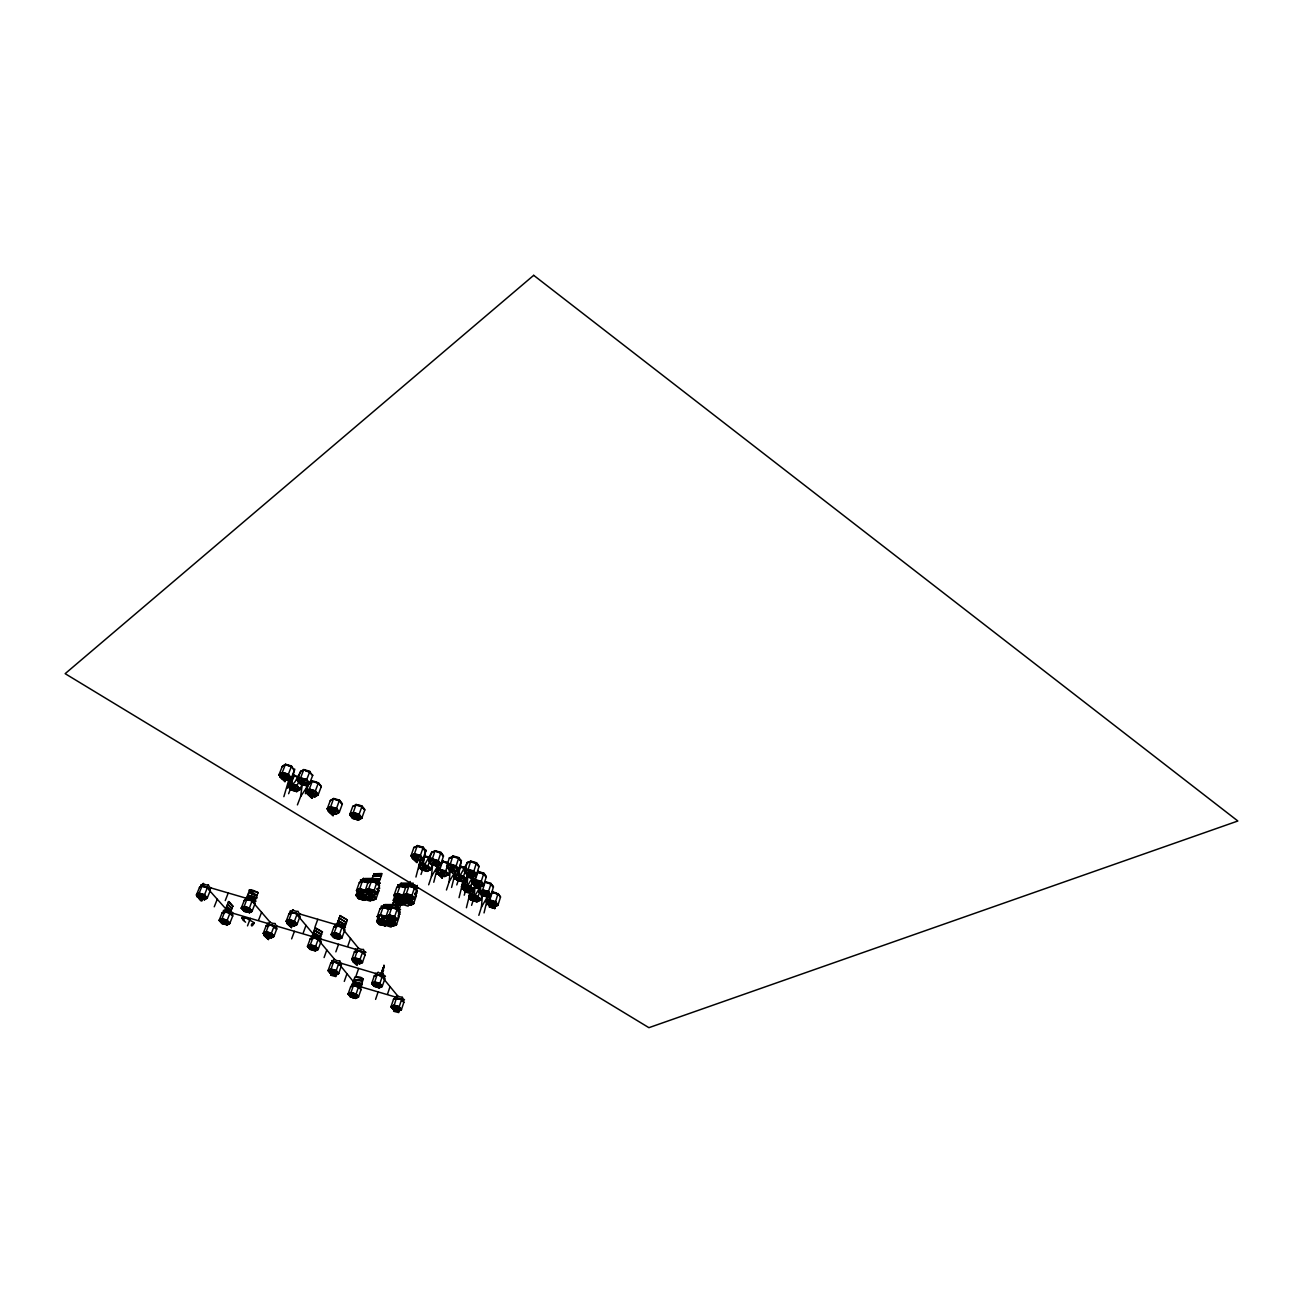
<?xml version="1.0" encoding="UTF-8"?>
<svg xmlns="http://www.w3.org/2000/svg" width="1303" height="1303" viewBox="0 0 1303 1303"><rect width="100%" height="100%" fill="white"/><g stroke="black" fill="none" stroke-linecap="round" stroke-linejoin="round"><path stroke-width="1.5" d="M391.894 907.393L383.929 907.409M400.314 905.373L400.314 905.487A2.573 1.319 -89.2 0 1 399.484 907.735M400.64 886.154L408.8 886.073L414.549 887.669M408.8 886.187L405.608 887.62L399.891 885.942L396.698 887.571M409.289 883.939L412.383 883.841M409.696 883.45L409.696 883.548A2.59 1.303 -89.6 0 1 408.93 885.877L409.142 885.828M363.488 881.317L367.365 880.584M364.433 878.694L372.479 878.401M371.827 879.085L379.987 878.776M372.756 876.447L380.948 876.17L372.756 876.349M373.684 873.824L381.828 873.515M380.867 876.479L380.867 876.577A2.59 1.336 -89.6 0 1 380.069 878.808L371.892 878.792A2.573 1.352 -89.6 0 0 372.788 876.577M392.806 904.477L384.841 904.705A2.525 1.303 -89.2 0 1 384.059 907.002L391.959 907.1L397.48 908.663L399.94 911.839L397.122 920.097L387.919 924.413M372.463 878.825L364.433 878.58M381.779 974.383L382.3 970.181A2.394 2.15 6 0 0 383.196 968.015L383.131 967.934M384.01 965.507L383.962 965.344A2.394 2.15 6.1 0 1 383.261 967.624L382.626 971.891M383.489 968.715L383.945 965.328L383.359 969.106M473.673 875.421L469.438 892.669M455.903 870.225L451.587 887.457M463.298 880.502L459.047 897.669M251.544 924.446A3.257 1.042 -59.5 0 0 252.033 925.879A3.257 1.042 -59.5 0 0 254.28 922.752L247 918.566A4.365 1.906 20.4 0 0 242.342 917.361L242.423 918.485A4.642 3.942 61.2 0 0 242.814 919.609L242.912 919.788A3.486 2.964 61.2 0 0 243.352 920.455L245.583 922.182M482.501 894.461L481.426 907.116L478.836 915.325M475.041 885.861L474.211 897.083L471.588 905.324M468.038 874.183L466.897 886.92L464.226 895.177M450.366 869.036L449.16 881.74L446.44 889.982M432.71 863.873L431.423 876.561L428.671 884.786M461.441 860.306L459.242 871.788L459.487 876.626L456.783 884.916M425.918 849.947L423.605 861.381L423.801 866.202L420.999 874.46M470.595 890.666L466.409 907.751M438.15 865.045L433.769 882.245M420.397 859.866L415.934 877.033M302.41 783.836L300.602 796.605L297.41 804.896M202.242 896.269L201.476 896.594L204.457 899.477L207.34 897.848L204.392 894.852L199.359 893.369L196.769 895.177L199.359 898.06M307.28 784.585L305.391 793.69M294.69 769.031L291.823 780.546L291.839 785.4L288.614 793.706M230.061 912.833L232.83 915.716L229.735 923.583L227.113 925.016L221.819 923.469L219.116 920.455L222.227 912.589L224.849 911.139L230.159 912.686L226.983 920.781L224.279 921.482M289.005 779.259L283.859 796.654M247.684 894.966C249.981 884.232 267.669 906.383 247.684 894.982L256.251 897.653L255.323 900.031L246.69 897.506L247.603 895.161L256.219 897.686M353.357 981.81C349.057 990.671 375.101 984.091 353.357 981.794L361.664 984.026L362.446 981.762M354.302 979.107C353.406 975.556 364.775 976.419 362.902 980.556C357.299 978.26 345.442 980.638 361.664 984.058M287.996 780.432L291.318 778.021L288.386 774.243L282.262 772.467L279.119 774.471L282.344 778.591L288.11 774.943L291.595 766.001L285.504 764.226L282.344 766.245L278.956 774.878L281.904 778.657L287.996 780.432L291.155 778.445L288.158 774.389C275.666 768.868 286.22 780.155 290.634 778.184M296.644 791.296L293.468 787.81L294.315 787.696M494.195 906.285L489.863 900.21M484.032 912.914L488.153 895.796L486.247 901.953L488.625 905.276L494.44 906.986L497.909 905.373L500.58 896.822L498.039 893.483L495.401 902.279L489.065 905.227L486.768 901.676M494.277 906.758L497.502 905.259L495.319 902.165L489.863 900.568L486.654 902.083L488.853 905.178L494.537 906.285M490.254 904.315L489.325 906.855L494.798 908.533L495.27 907.393L490.107 904.38M494.798 908.533L495.27 907.393M497.502 905.259L495.433 901.741M490.221 900.226L492.42 903.777L497.42 905.129M486.768 902.018L491.899 903.077M488.772 905.048L491.866 903.256M494.407 906.693L492.55 903.256M495.221 901.692L491.752 903.516M305.847 785.416L303.257 782.158L308.941 783.51M491.931 884.509L493.511 886.757L490.808 895.356L487.338 896.985L481.475 895.275L479.064 891.92L482.827 890.079L488.299 891.675L490.4 895.226L488.088 891.61M487.078 896.285L484.586 893.581L481.621 895.047M487.289 896.35L490.531 894.819L485.286 893.63L488.267 892.213L491.133 883.385L485.27 881.659L482.533 890.258L488.413 891.969L490.808 895.356M487.159 896.757L490.938 894.933L488.544 891.561L482.664 889.851L479.195 891.513L481.703 895.161L487.42 896.285M487.338 896.985L481.605 894.868M486.899 901.611L491.736 903.663M492.615 886.398L490.514 884.02L485.465 882.196M486.247 901.953L489.7 900.34L492.404 891.773L496.28 892.913M483.413 873.922L478.103 872.375L483.332 873.792L485.53 876.333M481.084 881.48C489.439 890.682 472.077 877.994 480.09 886.577M483.608 885.193L486.345 876.577L483.934 873.157L478.038 871.43L475.269 880.046L481.182 881.773L483.608 885.193L480.123 886.871L474.227 885.144L471.8 881.74L473.934 875.095M482.827 890.079L485.156 893.825L490.27 895.291M469.292 896.904L474.911 898.565L477.908 896.627L480.139 899.738L474.243 898.5L471.311 899.95M481.475 895.275L485.074 893.825L487.289 896.692M483.055 890.144L484.993 893.825M470.741 890.649L468.754 896.855L471.165 900.178L476.979 901.888L480.416 900.259L482.387 894.053M479.569 892.164L484.765 893.027M485.107 893.044L487.957 892.034M477.517 882.864L474.373 884.9M478.185 883.059L472.207 881.854L475.432 880.291L480.954 881.887L483.201 885.079M474.683 885.095L477.875 882.864M476.735 901.187L474.553 898.728L471.621 900.129L469.292 896.562L474.406 897.962M473.526 882.685L473.054 883.841L477.712 888.402L478.641 885.845L473.396 882.75L478.641 885.845M471.295 899.77L477.11 901.481L475.058 898.158M480.856 881.414C476.377 887.832 476.279 875.388 471.8 881.74M480.123 886.871L483.739 884.786L481.312 881.365L475.4 879.639L471.93 881.333L474.227 885.144M477.696 896.562L474.618 898.386L472.696 895.096M479.064 891.92L481.182 885.291M480.416 900.259L478.022 896.92L479.993 890.715M470.448 886.463C466.604 892.995 460.464 879.9 470.676 886.529L473.201 890.21L469.764 891.855L463.917 890.144L461.474 886.773L463.493 880.551M472.794 889.737L470.676 886.529M473.054 878.483L467.875 877.066M469.52 891.154L467.011 888.483L464.063 889.916M470.774 886.822L464.894 885.112L467.663 876.528L473.543 878.238L470.627 887.066L467.81 888.076M478.185 865.892L476.051 863.449L470.92 861.951M475.953 874.248L464.976 871.495L467.354 874.834L470.546 872.57M469.422 896.497L472.337 895.438L477.778 897.034L480.009 900.145M470.22 893.321L470.562 892.246L465.334 889.2L464.536 891.675L470.074 893.386M476.328 874.899L479.097 866.267L476.654 862.798L470.725 861.055L467.24 862.798L464.438 871.43L466.897 874.883L472.826 876.626L476.328 874.899L473.869 871.446L467.907 869.704M472.842 889.558L467.63 888.662L469.731 891.561L473.331 889.802L470.904 886.415L465.024 884.688L461.604 886.366L464.145 890.03L469.731 891.219M475.79 879.932L477.973 883.418L481.035 882.017L483.836 873.319M473.201 890.21L475.204 883.988M472.337 895.438L468.754 896.855M475.123 887.196L480.351 888.727L475.334 887.604M465.415 884.998L467.37 888.304L472.712 889.965M464.145 890.03C455.447 880.828 475.921 893.272 462.142 886.431M467.044 874.639L470.204 872.57M473.543 871.088L470.855 872.766M470.823 872.945L472.794 876.316M467.5 887.897L464.275 889.623M475.921 874.785L473.771 871.153L476.051 874.378L472.794 875.974L467.272 874.362M472.582 875.909L470.35 873.352M476.442 862.798L473.722 871.691L470.725 873.173M472.663 876.382L476.458 874.492L473.999 871.039L468.054 869.296L464.568 871.023L467.142 874.769L472.924 875.909M472.826 876.626L467.028 874.476M312.525 792.794L311.857 792.599M463.102 876.235L459.698 878.108L457.565 875.16L460.334 866.267L466.23 867.977L460.187 866.674M462.19 880.991L459.959 878.483L454.617 876.626M465.594 869.948L463.428 876.593L457.516 874.867M462.532 881.007L466.018 879.606L463.575 876.186L457.646 874.46L454.226 876.153L456.799 879.867M456.262 869.948L454.079 876.561L456.555 879.981L462.451 881.708L456.685 879.574M470.725 861.055L467.956 870.013C473.184 878.776 467.826 864.492 464.438 871.43M465.529 879.362L460.334 878.287L458.037 874.753M462.451 881.708L465.888 880.014L468.038 873.385M458.623 869.296L456.148 865.827L450.186 864.084L446.75 865.827L449.356 869.573L454.877 871.186C463.656 869.378 451.555 865.795 449.258 869.443L452.222 870.143M449.47 857.618L446.62 866.234L449.112 869.687L455.04 871.43L458.493 869.704L461.327 861.071M460.415 867.212L465.757 868.221L460.529 867.146M454.633 876.284C456.832 885.763 464.243 870.827 465.888 880.014M456.701 879.737L459.812 877.701M460.464 877.88L462.402 881.414M268.711 934.463L266.235 936.385L263.239 933.437L266.252 925.537L268.955 924.104L274.281 925.667L271.187 933.795L268.418 934.463M266.17 931.906L271.236 933.306L274.021 936.189L270.975 937.769L269.004 934.626M449.112 869.687L452.727 867.358M452.548 872.912L453.509 870.355L448.183 867.228L447.825 868.319L452.548 872.912L447.971 868.238L448.33 867.163M455.675 865.876L452.581 867.782L450.577 864.394M460.399 860.713L458.135 857.781M454.796 870.713L452.385 867.358M452.239 867.782L450.089 864.801L452.907 855.859L458.835 857.602L456.001 866.234L450.056 864.492M445.365 871.055C440.789 877.766 440.935 864.964 436.391 871.398L438.899 874.834L444.779 876.544L448.183 874.85L450.366 868.221M394.369 1009.011L399.06 1011.584L398.734 1012.578L393.62 1011.275L394.483 1008.962M436.928 871.463L442.515 873.319L445.593 871.121L447.662 874.785L442.417 872.977L440.3 869.573M442.759 872.717L444.746 876.251L447.776 874.736L445.463 871.528L448.541 862.814L442.645 861.104L439.779 869.687L445.691 871.414L448.183 874.85M444.779 876.544L442.45 872.521M401.047 1009.255L396.21 1008.18L398.816 1006.73M401.357 1009.841L403.963 1001.991L401.682 999.222L396.519 997.691L393.62 998.945L391.014 1006.779L393.294 1009.548L398.457 1011.063L401.357 1009.841L399.011 1006.796L394.174 1005.362L391.454 1006.991M393.294 1009.548L391.128 1006.421L394.027 1005.183L399.207 1006.714L401.487 1009.467M442.857 861.641L448.069 863.058L443.069 862.049M438.899 874.834L442.254 873.319M393.408 1009.353L396.031 1007.789M396.324 1007.789L393.815 1009.141M401.682 999.222L399.076 1007.089L396.601 1007.952M439.046 874.59L442.108 872.521M399.011 1006.796L393.897 1005.558L391.014 1006.779M401.291 999.401L396.601 998.505L401.291 999.401L403.246 1001.779M442.271 878.043L443.232 875.486L437.938 872.407L437.58 873.482L442.271 878.043L437.58 873.482M437.824 860.664C433.248 867.407 433.362 854.54 428.801 861.039L431.342 864.508L437.271 866.234L440.675 864.508L443.541 855.892L441.033 852.406L435.104 850.664L431.7 852.439L428.801 861.039M442.629 855.517L440.561 852.651M440.675 864.508L438.15 861.022L440.951 852.439M437.091 865.99L431.586 864.394L428.948 860.631L432.335 858.872L438.297 860.615L440.821 864.084L437.01 865.518M437.271 866.234L433.557 864.508M436.391 871.398L438.59 864.785M440.137 864.443L438.052 860.729L440.267 864.378L434.909 862.163M393.506 1009.45L391.372 1006.893L394.06 1005.737L396.519 997.691M435.104 850.664L432.205 859.28L438.15 861.022M432.743 859.182L434.779 862.57M435.446 851.152L440.43 853.058M387.528 994.14L390.037 986.648M430.137 869.02L424.306 867.782L422.107 864.817L424.957 855.941L430.853 857.667M431.586 864.394L438.003 861.267L432.384 859.524L429.208 861.153M420.95 859.638L418.703 866.234L421.26 869.671L427.14 871.398L430.495 869.687L432.189 864.622M431.488 864.264L434.567 862.163M436.88 865.925L434.941 862.667M435.218 862.358L437.222 865.925L432.971 864.524M382.186 986.599L384.874 978.683L382.528 975.833L377.284 974.286L374.384 975.589L371.681 983.504L374.042 986.355L379.287 987.886L382.186 986.599L379.776 983.472M405.526 898.663C409.484 892.588 416.716 906.513 410.136 904.722M410.461 904.722L413.588 903.826L416.423 895.454L414.777 893.272M413.979 898.321L403.539 895.259M427.27 870.99L421.39 869.264L424.42 867.358M424.762 867.358L421.846 869.215M405.705 898.712L402.187 900.487L396.487 898.809L393.962 895.536L397.464 893.76L402.79 895.324L405.396 898.891L411.113 900.568L414.338 898.956L417.172 890.568L414.696 887.262L408.963 885.584L405.624 887.376M413.246 903.191L408.36 901.757M425.087 867.554L427.091 871.088M427.645 865.876L424.631 867.765L422.595 864.41M426.961 871.153L421.488 869.557L418.849 865.827L422.188 864.101L428.101 865.827L430.641 869.28L426.879 870.681M427.14 871.398L430.234 869.15L427.726 866.348L422.237 864.752L419.11 866.348L424.745 868.173L427.824 866.479L430.723 858.074L424.827 856.348M379.238 987.641L377.17 985.019L381.746 986.387L379.645 983.846L374.743 982.397L372.039 983.618L374.254 986.257L376.779 984.514M405.966 898.435L410.331 905.129M374.564 985.931L377.088 984.514M419.257 860.338L416.585 857.521L413.719 859.068M379.059 987.267L377.365 984.677M398.832 901.497L395.819 903.647L401.487 905.324L404.956 903.109M419.599 860.338L413.817 859.198L411.145 855.436L414.501 853.66L420.446 855.403L423.019 858.889L419.338 860.811L416.976 857.39L419.989 855.468M405.249 903.288L408.116 902.344M413.963 847.259L411.015 855.843L413.588 859.328L419.647 860.648M405.819 898.842L408.767 896.708M375.085 976.126L377.609 974.677L382.088 976.484L377.495 974.725M401.243 904.624L407.725 901.578M424.827 850.875L422.628 847.862L417.53 846.38L414.891 847.439M409.989 905.113L408.051 901.578M422.514 858.644L417.286 857.569L420.169 856.071L423.231 847.211L417.302 845.484L414.37 854.084L420.315 855.81M375.59 999.368L378.114 991.925M379.287 987.886L374.173 985.964M419.517 861.055L422.872 859.312L425.788 850.712L423.231 847.211M411.536 895.324L408.637 897.115L406.617 893.891M408.979 903.745L403.409 903.565L403.05 904.624L408.148 906.171L408.881 903.614M382.137 976.012L384.059 978.358M381.877 986.013L377.235 985.182M405.526 898.484L411.243 900.161L413.588 903.826M395.395 894.347L393.311 900.406L396.242 903.598L399.158 901.497M394.353 916.579L391.291 918.273L389.092 915.569L391.877 907.018A2.525 1.287 -89.2 0 0 392.806 904.901L384.841 904.591M396.992 909.38L399.158 911.611M401.438 905.031L399.451 901.676M399.923 901.236L400.656 898.679L395.2 898.63L394.842 899.689L399.923 901.236L400.754 898.809L395.2 898.63M414.175 858.856L417.432 857.162M391.942 924.707L386.519 924.511L386.16 925.537L391.128 927.101L391.828 924.576M397.301 908.663L394.516 917.165L391.845 918.468L389.548 915.178M372.283 983.179L376.762 985.133M393.75 920.944L390.916 922.98L388.962 919.543M402.578 895.259L399.451 897.018L397.464 893.76M405.396 887.571L400.249 886.398M393.881 921.84L394.076 920.96M401.796 900.194L399.565 897.344L402.757 895.845L405.754 887.213L400.037 885.551L396.845 887.164L393.962 895.536M393.115 925.602L396.601 924.381L394.125 921.221L388.538 919.592M411.683 855.485L416.765 856.967M385.639 916.465L382.675 918.159L387.789 924.641L393.441 925.602M377.284 974.286L374.58 982.201L379.841 983.749M402.839 900.145L407.872 902.327M396.78 919.478L391.503 918.631L393.62 921.351M409.061 885.665L406.161 894.281L408.311 897.099L403.393 895.666M416.911 862.505L417.888 859.947L412.53 856.82L412.171 857.911L416.911 862.505L412.171 857.911M396.128 924.153L391.161 923.306L395.982 924.544M405.038 898.256L402.008 900.259L396.698 898.695L394.092 895.145L397.285 893.532L403.018 895.21L406.243 893.597L411.976 895.275L414.468 898.565L410.934 900.34M409.305 886.056L414.11 887.897M393.359 926.27L396.47 924.772L399.272 916.53M405.656 898.256L407.611 901.985L411.194 899.884L408.214 902.165L413.1 903.582M385.835 921.221L391.112 923.322L393.294 925.993M384.792 925.472L379.368 924.397C372.446 919.022 384.662 922.133 384.646 925.863L387.919 924.25M378.733 915.406L376.665 921.368L379.157 924.511L384.841 925.749M393.946 900.064L399.141 902.262L402.057 900.715L402.269 899.803L398.669 901.937L396.535 899.103L394.353 895.65L397.334 894.151M388.066 919.364L383.082 918.306M391.975 907.914L389.548 908.794M394.939 899.819L395.298 898.761M400.2 885.649L397.154 893.923L402.888 895.601L406.406 893.825M384.678 925.521C391.959 924.462 381.095 921.579 379.271 924.283M397.676 893.825L400.021 897.311L404.907 898.647M387.545 924.136L385.395 920.83L382.251 922.833L380.297 919.429M388.05 924.022L384.711 926.14M388.343 924.202L391.047 922.573M397.057 898.37L396.861 899.103C397.594 904.217 411.536 904.184 399.304 902.246M388.538 919.755L391.356 917.882M388.831 919.934L391.682 917.898M396.21 924.267L391.975 918.078M396.617 898.581L399.5 896.627M396.91 898.761L399.842 896.627M404.679 903.745L400.135 896.822M414.908 853.97L416.585 857.472M379.157 924.511L382.382 922.443M355.8 994.059L358.048 997.072M358.374 986.746L353.683 985.85L358.455 986.86M376.665 921.368L382.659 917.768M382.072 922.443L377.235 916.709L380.639 914.999L382.984 917.784M380.15 919.82L383.277 917.947M355.605 998.424L350.442 996.909L355.605 998.424L358.406 997.17L361.11 989.368L358.748 986.566L353.585 985.052L350.8 986.322L348.08 994.124L350.442 996.909M387.317 924.413L382.675 922.622M378.098 920.749L383.049 922.296L383.766 919.788L378.456 919.723L378.196 920.879L378.456 919.723M388.196 909.168L383.408 907.425L388.131 908.712M358.097 996.6L353.097 995.117M389.076 908.582L383.18 906.921L380.329 915.178L385.916 916.823L388.766 908.566L392.073 907.132L384.059 906.969M385.444 921.107L382.561 923.11M384.466 925.472L382.202 923.159M388.001 924.527L385.949 921.156M394.581 895.373L399.565 897.344M348.21 993.749L351.012 992.495L356.175 994.026L358.537 996.811L355.442 998.228L350.637 996.811L348.65 993.961M362.071 962.021L359.27 963.324M359.498 963.976L362.397 962.608L365.182 954.627L362.755 951.679L357.413 950.099L354.53 951.483L351.729 959.464L354.172 962.412L359.563 963.34M356.045 975.996L358.651 968.487M353.585 985.052L350.882 992.87L356.061 994.401M377.235 916.709L380.101 908.468L383.261 907.132M348.438 994.238L351.175 992.691L355.98 994.108L358.406 997.17M377.756 916.432L379.955 919.755L385.232 921.205L388.017 919.869L385.704 916.921L380.492 915.39L377.626 916.823C382.121 922.801 386.535 912.621 388.408 919.983L393.995 921.628M351.37 992.739L353.26 995.508L355.67 994.433M350.963 996.502L355.947 994.58L358.553 986.664M377.3 921.042L381.909 922.996M380.834 915.064L382.838 918.175M353.667 995.297L355.54 998.196L353.39 995.134M380.004 919.25L379.906 920.081M333.682 810.287L338.845 811.785M375.704 898.223L370.15 897.001L368.179 893.418M355.133 957.982L359.433 963.715M357.511 950.946L362.348 951.858L365.035 955.001M368.57 882.392L362.527 880.665L359.628 889.281L367.283 898.777L372.935 900.422L376.046 898.842L378.961 890.535L377.267 888.353M354.693 961.989L357.494 960.669M354.269 962.2L356.908 960.49M359.123 963.715L357.217 960.506M353.032 960.49L357.902 963.194L357.103 965.507L352.673 961.484L353.146 960.441L352.673 961.484M357.38 961.142L361.925 962.559L359.709 959.334M362.348 951.858L357.625 950.897L355.133 952.086M362.755 951.679L359.856 959.871L357.364 961.044L361.941 962.396M362.397 899.217L358.895 898.19L356.501 895.177L358.765 898.581L364.009 900.129L370.215 896.611M367.641 898.272L370.541 896.611M370.85 896.79L372.87 900.145M373.782 890.372C365.573 896.285 376.86 886.74 376.632 893.988L370.606 897.376L365.231 895.584M373.261 894.9L370.41 897.018L368.391 893.483M373.375 895.829L373.586 894.917M344.285 981.403L346.891 973.944M354.367 962.314L352.315 959.301M375.655 898.728L373.277 895.698L368 894.151L365.117 895.633L367.495 898.663L373.016 899.754M352.331 959.138L357.136 961.207M376.29 893.353L371.094 891.741M376.632 893.988L379.548 885.649L377.007 882.359L371.306 880.698L367.967 882.44L365.133 890.894L361.811 892.213M364.433 895.177L358.667 898.467M336.272 975.54L335.799 976.582L330.636 975.181L331.451 972.901L336.158 975.605M340.637 965.653L338.536 963.178L334.024 961.858L331.565 963.487M335.832 974.449L338.259 973.162M347.836 946.059L350.523 938.437M363.944 899.673L359.319 893.239M357.445 891.317L355.98 895.454L358.553 898.695L364.188 900.357L366.892 898.663L361.794 896.545M338.568 973.764L341.353 965.881L338.927 962.998L333.682 961.451L330.881 962.787L328.079 970.67L330.522 973.52L335.767 975.067L338.568 973.764L336.076 970.605M365.964 898.598L365.687 899.77L370.589 901.171L371.339 898.647L365.964 898.598L371.436 898.777M376.046 898.842L373.505 895.601L367.821 893.923L373.635 895.194M366.941 898.142L364.498 895.633L359.237 894.086M367.544 898.142L364.188 900.357M362.706 880.909L359.433 882.294L356.468 890.6L359.058 893.858L364.726 895.519L370.769 891.741M368.244 893.874L371.062 892.115M371.404 891.936L376.192 898.451L372.756 900.21M330.522 973.52L328.209 970.295L331.011 968.96L336.272 970.507L338.715 973.374L335.767 975.067M331.565 972.836L330.636 975.181M338.21 973.65L335.946 970.979L331.06 969.53L328.454 970.768L330.718 973.439L333.177 971.663M359.107 898.256L361.745 896.904M331.043 973.113L333.47 971.68M333.763 971.843L335.702 974.823M359.172 893.63L361.973 891.692M359.481 893.809L362.299 891.692M362.609 891.871L367.462 893.467M356.37 895.568L361.468 896.545M335.881 970.54L333.324 972.347L331.385 969.22M361.648 987.137L361.599 987.006A6.336 3.306 -87.7 0 1 359.384 984.4A6.336 5.701 4.4 0 1 354.481 982.951L338.357 963.129M338.927 962.998L336.044 971.077L333.633 972.217C343.406 972.445 334.513 977.152 333.307 972.364M357.348 894.721L362.332 896.252L363.195 893.842C361.322 891.952 355.833 895.536 357.82 893.809M364.97 890.307L362.169 892.083L360.084 888.874M365.736 890.894L368.032 893.825L373.424 895.308L376.779 893.597L374.205 890.324L368.505 888.646L365.394 890.258L359.709 888.597L356.615 890.21L359.27 893.76L364.645 895.242L367.43 893.809L365.263 890.486M339.187 934.446C335.848 940.098 329.806 928.469 339.383 934.512L341.972 937.834L339.057 939.268C336.207 939.658 327.77 934.202 334.203 933.404M344.09 929.544L341.923 926.922L344.692 930.147M338.813 938.616L336.272 936.075M341.972 937.834L344.839 929.772L342.331 926.726L336.907 925.13L334.008 926.58L331.125 934.642L333.845 937.574L339.122 938.616M361.827 892.262L357.006 890.324L359.4 893.353M335.848 951.858L338.552 944.284M341.63 937.215L336.549 936.075L334.529 933.078M356.615 895.112L361.306 897.115M333.682 961.451L330.946 969.579L333.112 972.038M334.024 961.858L338.405 963.552M356.859 890.715L359.889 888.825L356.468 890.6M362.951 881.577L367.853 882.668M334.871 926.759L337.119 925.928L341.793 927.313M324.089 957.558L326.776 950.034M337.119 925.928L334.855 926.922M333.975 937.183L339.35 935L342.119 926.824M333.747 937.46L336.386 935.684M336.988 935.847L338.992 939.007M315.326 946.271L312.622 947.46M352.852 806.134L349.693 814.75L352.445 818.382L358.472 820.141L361.745 818.268L364.889 809.635L363.065 807.208M315.049 950.327L310.326 945.294L315.538 946.336L318.095 949.578L315.293 950.962L309.967 949.398L307.443 946.434L310.342 938.502L313.143 937.085L318.469 938.649L320.978 941.629L318.095 949.578M317.769 948.975L312.769 948.161L310.358 949.366L307.948 946.173L310.163 949.301M313.143 937.085L310.244 945.05L315.587 946.613M310.766 944.919L315.212 950.718L318.241 949.203L315.733 946.239L310.391 944.659L307.589 946.059L310.114 949.024L315.424 950.587M310.945 939.088L313.502 937.492L318.079 938.844L320.847 942.004M358.7 814.277L355.361 816.46L356.208 816.101M363.944 809.261L361.697 806.248M357.625 804.668L362.153 805.987L358.879 814.896L356.045 816.509L358.39 819.831L361.892 817.861L359.156 814.212L353.113 812.453L349.839 814.342L352.673 818.268L358.553 819.408M358.211 819.424L355.882 815.906M358.472 820.141L352.608 817.975L355.54 815.906M361.387 817.6L356.077 816.623M356.126 804.228L353.032 813.186L355.41 816.329L350.377 814.391M353.813 806.313L356.387 804.814M353.52 812.779L355.735 816.313L361.224 818.023M353.048 817.909L355.703 816.72M308.062 946.125L312.492 947.998L310.065 949.187M315.017 926.938L317.802 919.299M303.224 932.948L306.01 925.358M350.36 814.603L355.377 816.525M291.416 927.573L292.393 925.195L287.36 922.41L286.986 923.42L291.416 927.573L286.986 923.42M328.731 809.798L328.193 810.955L333.079 815.678L334.138 813.105L328.6 809.88L334.138 813.105M294.103 921.205L296.579 924.495M296.954 913.712L292.051 912.784L296.954 913.712L299.788 916.97M336.125 808.463L332.884 810.515L330.457 807.371L333.601 798.43L339.627 800.189L342.412 803.853L339.22 812.453L335.995 814.342L329.985 812.583L327.167 808.935L330.392 800.351L333.812 798.56L330.245 800.759M341.467 803.462L339.171 800.449M289.152 919.837L294.299 921.27L297.1 924.218L293.957 925.863L288.924 924.381L286.123 921.416L289.119 913.403L291.937 911.921L297.345 913.517L294.25 921.758L291.53 923.175L293.761 925.798M288.973 923.876L294.103 925.472M335.718 813.609L339.366 812.046L336.581 808.397L330.539 806.638L327.33 808.528L330.131 812.176M296.628 924.006L291.546 922.85L293.957 921.579M291.644 938.86L294.429 931.319M294.136 926.075L296.954 924.609L299.934 916.579L297.247 913.664M330.099 812.323L332.835 810.645L338.829 811.997M330.196 812.453L327.59 809.065L330.62 806.964M333.877 799.016L339.024 800.856M286.123 921.416L288.94 919.951L291.937 911.921M330.962 806.948L333.519 810.694L336.304 809.065L339.448 800.189M286.497 921.53L289.25 919.771M289.461 919.837L291.546 922.85L289.005 920.211M289.266 924.055L291.693 922.459M333.356 810.075L330.425 812.518L327.737 808.658L333.014 810.091L327.59 809.065M288.826 924.267L291.383 922.459M291.986 922.638L294.055 925.798M286.595 921.644L289.071 923.99M492.681 891.105L486.622 904.673M268.418 939.496L269.395 937.15L264.428 934.43L264.053 935.424L268.418 939.496L264.053 935.424M271.04 933.241C276.334 936.287 271.057 939.023 267.62 936.938M273.842 926.352L269.314 924.511L266.985 925.749M270.926 937.346L268.565 935.163M273.565 935.977L263.857 933.111M276.024 928.502L273.891 925.863M271.154 937.981L273.874 936.564L276.855 928.664L274.167 925.798M312.459 947.965L307.915 946.499L310.423 945.245M268.955 924.104L266.04 932.28L268.337 934.837L263.857 933.274M317.72 794.309L312.345 793.201L317.574 794.716M315.163 790.986L317.671 794.863L315.017 791.393L309.348 789.748L306.368 791.572L312.297 793.152L315.163 790.986L309.511 789.325L311.694 793.006M309.104 783.087L305.961 791.442L308.827 795.156L314.886 796.915L318.095 794.977L321.369 786.344L318.29 782.614M266.48 931.906L268.565 934.854L270.894 933.632M269.314 924.511L273.76 926.238L275.975 928.811M308.941 794.879L312.199 792.582M308.827 795.156L314.935 790.921M311.906 798.218C315.749 795.498 307.28 790.269 306.954 793.446L311.906 798.218L312.981 795.644M318.095 794.977L315.228 791.263L318.469 782.68M309.055 795.025L306.107 791.035L309.3 789.081L315.391 790.84L318.258 794.569L314.691 796.654L317.834 794.439M311.84 774.731L309.3 772.011L305.798 771.001M303.876 781.572L303.013 781.947L306.466 780.269L309.902 771.327L303.811 769.552L300.618 771.571L297.263 780.204L300.179 783.966L306.27 785.742L309.479 783.771L312.801 775.106M258.694 919.869L261.594 912.312M305.961 791.442L309.153 789.488L312.459 780.855L309.267 782.826M309.723 789.39L312.036 793.006M312.85 781.36L317.916 783.298M475.188 886.007L469.047 899.542M247.505 925.879L250.388 918.371M287.768 786.149L290.911 784.178L294.266 775.562L291.123 777.549L287.768 786.149L290.683 789.862L296.742 791.638L299.902 789.683L302.459 783.038M306.433 785.334L300.341 783.559L303.192 781.377M306.286 779.65L303.534 781.36M306.189 785.416L303.86 781.784M306.075 785.481L300.39 783.836L297.426 779.797L300.618 777.81L306.726 779.585L309.642 783.364L306.01 785.009M478.315 870.762L472.109 884.395M303.029 781.995L297.687 780.334L300.651 778.477L306.352 780.139L309.218 783.233L306.514 779.715L300.7 778.135M249.101 907.979L246.479 909.266M254.264 903.256L251.854 900.487M299.478 789.553L296.709 785.611M298.957 780.855L296.889 786.23L294.169 787.908L299.364 789.423M297.263 780.204L300.456 778.217L303.811 769.552M300.814 778.07L303.013 781.833L297.801 780.269M249.068 912.247L246.772 909.266M301.042 778.135L303.371 781.784M244.459 906.627C243.189 911.383 256.496 910.048 249.264 912.295L243.905 911.302L249.362 912.247M296.465 790.905L294.331 787.501M296.807 790.888L300.048 789.276L297.149 785.53L291.074 783.771L287.93 785.742L291.058 789.325L296.693 790.97L299.641 789.146M296.742 791.638L290.846 789.455M251.707 910.797L249.15 908.419M300.781 783.494L303.355 782.207M249.313 912.898L252.033 911.4L255.111 903.419L252.44 900.324L247.033 898.744L244.329 900.259L241.218 908.224L244.101 911.204M299.527 789.015L294.185 788.071M467.956 875.86L461.718 889.428M247.033 898.744L244.019 907.002L241.837 908.077M299.902 789.683L296.937 785.676L291.269 784.031L293.501 787.712L288.305 786.198M291.497 784.097L293.843 787.696L296.547 786.018M291.286 789.39L293.827 788.12M244.443 910.878L247.065 909.445M290.797 789.602L293.664 787.305M247.065 909.608L249.215 912.621L252.179 911.025L249.296 908.044L244.084 906.351L241.364 907.849L244.068 910.927L249.459 912.507M285.031 781.605L286.008 779.113L280.324 775.774L279.901 776.865L284.901 781.686L286.008 779.113M287.93 774.324L284.706 776.507L279.493 774.927M293.582 769.405L291.155 766.278M287.735 779.699L285.048 776.865M288.077 779.683L282.116 778.526L279.379 775.008L284.885 776.051M290.797 777.761L285.552 776.246M290.895 789.732L288.354 785.856L293.566 787.973M291.155 778.445L294.527 769.796M460.611 865.599L454.307 879.183M282.686 772.793L285.162 776.49M285.911 764.763L291.009 766.701M224.849 911.139L221.836 919.266L219.49 920.57L221.999 923.355L224.572 921.482M227.211 920.195L221.885 918.631L219.279 920.081L222.194 923.42L224.865 921.644M221.982 918.892L227.031 920.293L229.882 923.208L226.934 924.821L224.882 921.807M226.836 920.244L229.523 923.094L227.08 924.446M231.983 915.39L229.784 912.898L225.224 911.546L223.057 912.914M229.426 922.996L224.735 922.198M219.735 920.13L224.132 922.019M223.057 912.751L225.224 911.546M222.08 918.843L224.751 922.117L229.279 923.371M221.819 923.469L225.435 923.957M278.956 774.878L282.099 772.874L285.504 764.226M225.256 900.568L228.237 893.011M214.246 906.79L217.243 899.282M442.922 860.436L436.521 873.987M204.18 894.786L201.786 896.48L199.408 893.809M204.555 899.738L207.177 898.239L210.369 890.291L207.617 887.18L202.226 885.584L199.603 887.131L196.395 895.063L199.18 898.158L204.555 899.738L201.932 896.089M206.868 897.637L202.079 896.643L204.327 895.34L207.552 887.213M200.45 887.294L202.6 886.024L207.356 887.506M197.111 897.001C196.704 893.728 202.046 905.846 202.617 898.826L197.502 896.008M196.395 895.063L199.017 893.532L202.226 885.584M202.649 886.463L207.096 887.766M199.506 897.686L201.802 896.822M199.261 897.946L201.639 896.089M425.25 855.273L418.735 868.808M333.014 972.119L328.551 970.719M370.606 892.229L368.44 889.33L371.534 880.844M352.201 959.529L356.745 960.946L359.579 959.708M467.582 862.097L459.487 876.626M391.405 918.599L386.421 916.872M391.861 918.566L396.633 919.869M407.546 902.099L402.692 900.536M432.059 851.739L423.801 866.202M487.859 896.024L481.426 907.116M372.153 983.57L377.17 985.019L379.727 983.944L382.414 975.947M480.709 885.959L474.211 897.083M473.461 875.763L466.897 886.92M294.608 774.894L287.1 788.364M455.789 870.616L449.16 881.74M438.117 865.453L431.423 876.561M452.206 867.912L447.157 866.283L450.219 864.736L455.773 866.348L458.086 869.59M301.009 770.855L295.244 781.523L291.839 785.4M477.37 883.467L472.337 881.805M474.243 898.451L472.223 895.503L474.911 886.659L480.742 888.369L474.781 887.066M474.927 898.663L479.927 900.015M484.586 893.532L479.602 891.969M307.98 785.465L300.602 796.605M383.229 967.608L382.724 971.468A2.378 2.134 6.1 0 0 383.587 970.116M382.235 970.165L381.665 974.107M257.114 895.308L248.645 892.506M380.509 974.221L381.372 972.706M258.173 892.636C255.388 901.871 238.905 882.831 258.173 892.636L249.639 889.982M345.442 925.146L345.442 925.032A2.508 0.88 -59.4 0 1 344.611 927.41L337.298 923.127A2.508 0.88 -59.3 0 0 338.194 920.83L338.259 920.472M346.419 922.296L346.468 922.215A2.476 0.88 -59.3 0 0 347.298 920.016L339.985 915.765A2.476 0.863 -59.3 0 1 339.187 917.931L346.354 922.589M228.562 901.676L232.83 906.513M285.373 776.849L287.914 780.09L290.732 778.314L287.996 774.796L282.311 773.135L279.379 775.008M303.68 782.175L308.941 783.722M219.588 920.521L224.425 921.872L226.689 920.618M391.503 907.572L391.454 907.621A2.541 1.303 -89.2 0 0 392.317 905.422L400.428 905.048M409.37 883.646L409.403 883.597A2.59 1.319 -89.6 0 0 410.217 881.512M400.607 885.91L408.865 885.893L400.754 885.812A2.573 1.319 -89.6 0 0 401.568 883.629L412.448 883.662M371.827 878.971L379.939 879.216A2.59 1.336 -89.6 0 1 379.14 881.447L363.488 881.203M372.837 876.153L380.948 876.17M416.602 857.423L414.68 853.905L411.015 855.843M381.795 974.025L381.86 973.976A2.378 2.15 6 0 0 382.691 971.875M282.197 766.669L285.341 764.633L291.449 766.408L294.364 770.203M280.324 775.774L279.901 776.865M282.018 778.38L284.706 776.669M287.947 779.764L294.103 775.969L298.664 777.288M300.456 771.979L303.648 769.959L309.756 771.734L312.639 775.513M288.191 786.263L291.123 784.439L296.775 786.084M309.104 783.233L312.297 781.263L318.372 783.022L321.222 786.751M306.954 793.446L312.02 798.136M327.167 808.935L330.392 807.046L336.418 808.805M328.193 810.955L333.079 815.678M199.457 887.506L202.063 885.959L207.454 887.555L210.223 890.666M196.541 894.689L199.164 893.158L204.571 894.738M352.706 806.541L355.963 804.635L362.006 806.394L364.726 810.043M349.693 814.75L352.966 812.877L359.009 814.636M350.1 814.88L353.308 812.714L358.928 814.342L361.745 818.268M222.08 912.963L224.702 911.497L230.012 913.061M244.182 900.634L246.886 899.119L252.293 900.715M219.116 920.455L221.738 919.006L227.064 920.57L229.735 923.583M241.218 908.224L243.922 906.725L249.345 908.321L252.033 911.4M244.166 906.611L249.296 908.044M244.003 911.09L246.316 909.82L244.019 907.002M251.642 924.169L254.28 922.752M266.105 925.912L268.809 924.478L274.135 926.042L276.725 929.039M288.989 913.794L291.791 912.312L297.198 913.892M413.817 847.667L417.172 845.891L423.1 847.618L425.658 851.12M289.966 913.745L292.295 912.344M263.385 933.062L266.105 931.645L271.431 933.209M359.286 882.685L362.381 881.056L368.049 882.717L371.176 881.105L376.86 882.766M263.239 933.437L265.959 932.02L271.285 933.583L273.874 936.564M362.885 881.121L360.312 882.636M263.613 933.551L266.138 932.215M411.422 855.957L414.549 854.328L420.071 855.941L422.465 859.182M265.942 936.205L268.271 935M431.57 852.846L434.958 851.087L440.903 852.813L443.411 856.299M356.11 895.063L359.188 893.467M355.98 895.454L359.058 893.858M359.563 888.988L365.247 890.649L368.684 888.874L370.964 892.148M365.638 890.78L368.554 889.265L373.847 890.829L376.241 893.874M418.703 866.234L422.367 864.345M373.456 894.966L376.372 893.483M449.323 858.025L452.76 856.266L458.705 858.009L461.181 861.478M450.154 858.27L453.118 856.755L458.233 858.254M375.801 898.337L372.544 900.145L370.361 897.36M446.62 866.234L450.366 864.329M310.212 938.877L313.013 937.46L318.339 939.04M333.877 926.97L336.777 925.505L342.2 927.101M311.173 938.828L313.502 937.492M452.907 867.961L455.903 865.941L458.493 869.704M396.617 898.418L393.441 899.998L395.949 903.256M467.109 863.205L470.578 861.462L476.523 863.205L478.967 866.674M393.311 900.406L396.796 898.647M453.363 870.42L448.183 867.228M379.971 908.859L383.049 907.311L388.636 908.957L391.747 907.409L397.334 909.054L399.809 912.23M307.443 946.434L310.554 944.87M331.125 934.642L334.334 933.013M405.559 899.119L402.578 900.601L404.907 903.63M454.079 876.561L457.825 874.688M454.486 876.691L457.695 875.095L463.2 876.707L465.611 879.492L462.418 881.056L456.93 879.46M464.845 871.56L468.086 869.948L473.624 871.56M413.963 898.5L411.618 895.796L406.275 894.216L403.278 895.731L405.608 898.777L411.015 900.275M339.008 938.665L341.728 937.329M338.878 939.056L342.103 937.443L339.594 934.398L334.154 932.801L331.255 934.251L333.78 937.28L337.379 938.355M376.795 920.977L379.873 919.462L385.313 921.498L388.717 919.804L386.307 916.937L389.206 915.504M385.916 916.823L389.336 915.113L394.565 916.644L396.861 919.592L393.962 921.009L388.766 919.478L390.591 922.964L385.818 921.547M410.51 905.015L413.735 903.419L411.243 900.161M385.704 921.612L388.587 920.195L393.783 921.726L396.47 924.772M461.474 886.773L465.204 884.932M461.881 886.887L465.057 885.34L470.53 886.936M393.832 921.4L397.252 919.706L394.776 916.546L389.174 914.901L386.063 916.432L380.46 914.787L377.381 916.318L380.085 919.364M473.054 883.841L477.712 888.402M330.75 963.161L333.552 961.826L338.796 963.373L341.223 966.256M354.383 951.874L357.283 950.49L362.625 952.053M355.344 951.809L357.755 950.506M328.079 970.67L331.19 969.155M351.729 959.464L354.921 957.917M352.103 959.578L354.791 958.308L359.775 959.774M476.947 901.253L480.139 899.738M486.377 901.546L489.83 899.933L495.677 901.643L498.039 904.966M359.628 963.585L362.527 962.233L360.1 959.285L354.758 957.721L351.859 959.089L354.302 962.021M489.325 906.855L494.928 908.468M497.502 904.901L492.387 903.859M350.67 986.697L353.455 985.426L358.634 986.941L360.98 989.743M374.254 975.963L377.153 974.66L382.398 976.208L384.743 979.058M351.598 986.632L353.911 985.443M348.08 994.124L351.175 992.691M371.681 983.504L374.873 982.022L376.665 984.889M379.45 983.781L376.958 984.905L374.938 982.462M393.506 999.32L396.389 998.065L401.568 999.596L403.832 1002.365M398.425 1010.509L400.998 1009.744L398.881 1007.17M370.883 881.496L374.547 880.991M408.36 886.366L412.106 885.861M401.519 883.271L409.728 883.222M409.272 883.678L413.295 883.173M373.684 873.71L381.795 873.938A2.59 1.336 -89.7 0 1 380.997 876.17M357.706 893.679L363.081 893.711L362.332 896.252M396.747 902.425L393.245 902.393A2.541 1.303 -89.3 0 0 394.109 900.194M396.682 902.604L393.18 902.686A2.541 1.303 -89.2 0 1 392.398 904.999L400.347 905.048M392.952 907.637L399.484 907.702L395.591 907.279M378.554 919.837L383.864 919.918M452.613 868.173L455.008 871.121M372.218 878.401L372.283 878.417A6.971 6.092 6 0 0 377.691 880.062A6.955 3.6 -89.6 0 0 380.101 883.206L380.004 883.222M363.423 878.369L363.521 878.531A6.955 6.075 5.5 0 0 368.879 880.03L368.944 880.111A6.938 3.616 -89.6 0 0 370.589 882.766M363.537 878.401L363.39 878.466A6.955 2.443 -58.8 0 1 360.54 879.997L360.442 880.03M368.782 880.062L369.368 880.111A6.955 2.459 -58.7 0 0 372.267 878.483L372.235 878.531M369.27 879.965L369.401 880.014A6.938 3.616 -89.8 0 0 370.785 882.571M414.859 884.981A7.004 6.124 8.1 0 1 409.908 883.353L409.859 883.418A7.004 2.59 -58.6 0 1 406.829 884.9L406.389 884.835A6.971 3.518 -89.6 0 0 407.22 886.691M360.524 879.932L360.622 879.965A6.922 3.632 -89.8 0 0 361.599 882.05M401.031 883.401L400.933 883.369A6.987 2.557 -58.7 0 1 397.936 884.867L397.871 884.786M407.66 886.675A6.971 3.518 -89.8 0 1 406.845 884.9L406.894 884.981M380.053 883.125L380.085 883.125A6.955 2.492 -58.7 0 1 377.137 884.737M414.598 887.424L411.846 895.682L406.096 893.988M378.57 887.506A6.922 3.583 -89.5 0 0 379.515 888.092L379.613 888.06M379.548 888.157L379.58 888.157A6.922 2.492 -58.8 0 1 377.137 889.607M415.608 891.936A6.971 3.486 -89.5 0 0 416.96 892.978L417.009 893.06A6.955 2.606 -58.7 0 1 414.989 894.363M392.871 904.885L392.74 904.738A6.857 2.525 -58.9 0 1 389.841 906.285L389.776 906.318M384.059 904.657L384.173 904.803A6.841 6.026 6.6 0 0 389.434 906.285L389.499 906.253A6.824 3.502 -89.2 0 0 390.851 908.761M389.792 906.22L389.858 906.22A6.824 3.486 -89.4 0 0 391.275 908.745M399.744 914.022L399.793 914.169A6.808 2.541 -59 0 1 398.164 915.309M367.413 880.616L371.648 881.007L363.57 881.023A2.557 1.352 -89.6 0 0 364.449 878.808M375.15 881.04L379.043 881.447M412.709 885.91L416.667 886.333M352.527 984.172L356.631 984.97M355.116 976.745L363.358 979.09M406.389 884.835L406.455 884.851A6.987 6.108 7.6 0 1 400.982 883.32L400.933 883.369M408.588 897.458L410.722 900.275M384.092 904.657L384.141 904.803A6.841 2.492 -59 0 1 381.176 906.204L381.225 906.139A6.808 3.502 -89.4 0 0 382.398 908.435M201.688 886.626A6.596 3.925 -89.2 0 1 200.776 884.949L200.711 884.981A6.645 1.922 -59.2 0 0 203.268 883.483L203.301 883.548M208.366 884.916L208.431 885.063A6.613 3.909 -89.2 0 0 211.021 887.946L211.053 888.027M245.404 898.093L245.436 898.109A6.645 2.069 -59.3 0 0 248.042 896.643L248.042 896.545A6.678 5.831 -0.9 0 0 253.189 898.125A6.629 3.779 -89 0 0 255.73 901.073L255.697 901.008M252.277 900.324L249.248 908.533L246.625 909.983M292.882 909.722L292.866 909.836A6.645 2.199 -59.4 0 1 290.243 911.204L290.194 911.253M290.211 911.139L290.276 911.269A6.613 3.665 -88.9 0 0 291.302 913.142M292.849 909.82L292.866 909.836A6.662 5.864 1.3 0 0 298.061 911.302A6.629 3.648 -88.9 0 0 300.521 914.217L335.099 924.364A6.629 3.551 -88.8 0 0 336.76 926.922M335.164 924.332L335.132 924.316A6.662 2.329 -59.3 0 0 337.852 922.98L337.884 923.045M337.852 922.98A6.645 5.896 3.8 0 0 343.015 924.495L343.047 924.56A6.645 3.534 -88.8 0 0 345.393 927.394L345.344 927.443A6.645 2.362 -59.3 0 1 343.373 928.746M297.866 915.7L314.088 935.033M225.924 908.989L225.826 908.957A6.548 1.987 -59.5 0 1 223.367 910.422L223.399 910.504A6.499 3.795 -88.7 0 0 224.914 912.768M228.595 911.253L225.794 909.071A6.564 5.749 -2.3 0 0 230.908 910.52L230.973 910.488A6.515 3.779 -88.7 0 0 233.449 913.387L267.359 923.355A6.499 3.665 -88.6 0 0 269.086 925.863M233.416 913.322L233.514 913.354A6.531 2.02 -59.4 0 1 231.25 914.804M269.9 921.921L269.868 922.019A6.548 2.117 -59.4 0 1 267.359 923.355L267.392 923.42M253.14 902.507L269.933 921.987A6.564 5.782 -0.1 0 0 274.998 923.469L275.031 923.42A6.515 3.665 -88.6 0 0 277.458 926.335L311.417 936.303A6.515 3.551 -88.5 0 0 313.095 938.795M319.137 936.385L319.186 936.531A6.531 3.534 -88.5 0 0 321.548 939.284L355.572 949.284A6.531 3.42 -88.4 0 0 357.413 951.907M274.9 927.752L274.835 927.736A6.531 2.15 -59.4 0 0 277.458 926.319L277.392 926.368M311.384 936.352L311.45 936.385A6.548 2.248 -59.1 0 0 314.104 934.935L314.137 934.919A6.548 5.815 2.3 0 0 319.17 936.45L319.202 936.401M358.358 948.03L343.748 930.163M357.494 950.294L354.693 958.356L356.778 960.881M355.638 949.252L355.507 949.317A6.548 2.378 -59.5 0 0 358.325 947.965A6.548 5.831 4.9 0 0 363.407 949.464L363.423 949.398A6.531 3.42 -88.4 0 0 365.703 952.265L365.785 952.232M362.918 953.519L363.016 953.552A6.548 2.411 -59.5 0 0 365.703 952.265M331.972 960.686L331.874 960.653A6.45 2.297 -59.7 0 0 334.61 959.35L318.893 940.571A6.531 2.28 -59.5 0 0 321.548 939.284L321.532 939.349M334.529 959.383L334.562 959.383A6.434 5.749 3.3 0 0 339.594 960.816L339.627 960.881M331.907 960.555L331.939 960.555A6.417 3.437 -88.1 0 0 332.933 962.461M341.875 963.487L375.411 973.406A6.45 2.427 -59.7 0 0 378.163 972.168L378.147 972.217A6.434 5.782 6.1 0 0 383.163 973.634A6.434 3.306 -88 0 0 385.395 976.354L385.346 976.403M338.324 964.839A6.417 5.733 3.3 0 0 339.22 964.823L339.285 964.79M375.443 973.471L375.476 973.374A6.434 3.323 -88 0 0 376.372 975.247M382.659 977.559L382.659 977.657A6.434 2.443 -59.6 0 0 385.395 976.338M383.864 979.107L397.382 995.541A6.32 5.717 7.5 0 0 402.285 997.039A6.352 3.192 -87.7 0 0 404.451 999.678L404.467 999.743A6.336 2.492 -60 0 1 402.057 1000.932M397.35 995.655L397.399 995.557A6.352 2.476 -59.9 0 1 394.614 996.779L361.631 987.071A6.336 2.362 -59.7 0 1 358.96 988.26M394.614 996.844L394.646 996.844A6.336 3.209 -87.7 0 0 395.737 998.782M353.227 995.785L350.93 993.114M251.072 899.217L255.274 900.21M394.842 899.689L399.826 901.106M295.781 776.002L298.81 776.881M313.974 781.295L317.004 782.175M282.099 772.874L288.224 774.65M300.456 778.217L306.58 779.992L309.479 783.771M279.64 774.731L284.868 776.262M290.911 784.178L296.986 785.953M309.153 789.488L315.228 791.263M356.354 805.156L361.55 806.655M333.454 798.837L339.48 800.596L342.249 804.26M311.678 793.218L306.645 791.084L308.322 793.462M312.02 795.628L315.049 796.508M330.587 807.29L336.207 808.935L338.796 812.339M327.851 808.788L332.998 810.287M327.704 809L332.835 810.645M442.499 861.511L448.395 863.237M477.908 871.837L483.804 873.564L486.214 876.984M429.339 861.088L434.404 862.765M467.533 876.935L473.412 878.645M485.139 882.066L491.003 883.792L493.381 887.164M422.058 864.508L427.97 866.234M445.463 871.528L439.958 869.932L437.026 871.235M427.091 870.746L421.618 869.15L419.257 865.941M480.09 886.219L477.664 883.662M441.978 875.274L444.926 876.137M477.305 885.6L480.253 886.463M492.273 892.18L498.104 893.891L500.45 897.23M488.185 892.099L482.696 890.486L479.699 891.757M472.175 895.21L478.022 896.92M489.7 900.34L495.547 902.051L497.909 905.373M371.534 881.561L376.42 882.994M413.849 898.728C403.262 898.63 413.637 892.213 414.338 898.956M405.754 898.37L409.289 899.412M394.614 895.194L399.484 896.806M394.467 895.601L399.337 897.164M399.972 897.392L404.875 898.826L402.66 895.715M368.374 889.037L374.075 890.715L376.746 882.457M365.752 890.715L370.622 892.327M359.742 889.216L365.035 890.763M397.936 903.663L401.454 904.689M366.794 898.533L361.957 897.115L364.791 894.852L362.12 892.441M392.089 907.849L396.91 909.266L399.027 912.002M362.446 899.412L358.683 898.304L356.973 896.138M389.027 915.292L394.646 916.937L397.122 920.097M391.193 918.452L386.454 916.546M209.18 889.346A6.629 1.954 -59.2 0 0 211.021 887.946L245.534 898.028A6.613 3.795 -89 0 0 246.348 899.738M251.919 900.927L247.163 899.607L252.065 900.536L254.965 903.81M294.494 921.156L289.071 919.56L286.269 921.042L288.875 924.104M199.017 893.532L204.408 895.128L207.177 898.239M288.94 919.951L294.364 921.547L296.954 924.609M339.448 934.788L334.024 933.192L337.07 925.228M201.493 896.643L196.916 894.786M241.69 908.289L246.316 909.82M286.611 921.482L291.237 923.013M331.597 934.691L336.239 936.222M290.683 924.625L294.283 925.684M201.118 898.304L204.718 899.363M225.077 911.921L229.637 913.273M313.355 937.883L317.948 939.235M354.628 958.096L359.97 959.676M317.639 949.366L313.078 948.014L315.489 946.825L318.404 938.681M268.874 935.098L273.418 936.515M311.954 949.415L315.245 950.376M221.966 923.094L225.5 924.12M330.881 969.334L336.141 970.882M354.221 979.335L362.511 981.582M348.536 994.189L352.966 995.639L350.768 996.437M391.47 1006.844L395.884 1008.31M339.562 960.865L339.66 960.783A6.434 3.42 -88.1 0 0 341.891 963.552L341.858 963.601A6.434 2.329 -59.7 0 1 339.22 964.823M354.432 982.999L354.432 982.999A6.352 2.345 -59.9 0 1 351.81 984.172L351.843 984.237A6.32 3.323 -87.7 0 0 352.592 985.72M255.73 901.008L255.73 901.139A6.645 2.085 -59.2 0 1 253.45 902.539M208.399 884.916L208.399 885.046A6.694 5.815 -2.9 0 1 203.268 883.467L203.268 883.532M392.887 904.771L392.789 904.787A6.841 6.026 7.1 0 0 398.132 906.383A6.841 3.486 -89.2 0 0 400.477 909.413L400.526 909.478A6.841 2.541 -58.9 0 1 398.099 910.878M333.079 810.857L335.571 814.017M357.201 985.166L360.801 986.534M246.69 897.572L250.485 899.005M312.573 935.245L319.789 939.365A2.443 0.847 -59.5 0 1 320.505 937.264L313.371 932.981A2.443 0.847 -59.5 0 0 312.541 935.196L316.515 937.118M313.502 932.785L320.733 936.89A2.427 0.847 -59.5 0 1 321.418 934.74L314.235 930.554A2.443 0.847 -59.5 0 0 313.469 932.687L320.701 936.906M315.326 927.769L322.541 931.889M314.381 930.163A2.427 0.831 -59.4 0 1 315.131 928.029L322.346 932.231A2.427 0.847 -59.5 0 0 321.58 934.349L314.398 930.147L321.629 934.398M300.553 914.169L300.586 914.185A6.645 2.215 -59.3 0 1 297.833 915.634M399.728 914.136L399.874 914.071A6.808 3.469 -89.1 0 1 398.278 912.817M340.572 925.553L344.497 927.557M397.985 884.802L398.034 884.851A6.955 3.534 -89.8 0 0 398.767 886.643M342.64 923.55L345.556 924.755A2.476 0.88 -59.3 0 0 346.386 922.573L339.073 918.061M347.233 919.885L339.985 915.504M338.21 920.57L345.507 924.853L338.145 920.749L341.305 922.817M316.971 937.427L319.805 939.43M337.249 923.159L340.116 925.228M232.781 906.497A2.427 1.661 -40.6 0 0 232.015 908.631L227.65 904.103A2.443 1.661 -40.6 0 0 226.771 906.285L231.136 911.188A2.443 1.661 -40.7 0 1 231.804 908.989L227.797 903.842A2.443 1.661 -40.6 0 1 228.53 901.66M228.823 901.464L233.09 906.22M398.685 902.067L393.929 900.243M199.098 893.809L201.493 896.48M221.836 919.266L224.132 921.856M224.442 922.182L226.738 924.755M204.229 895.226L206.802 898.125M229.784 912.898L232.683 916.09M208.513 889.412L229.312 912.768M226.82 906.351L231.087 911.172M315.391 946.711L317.737 949.464M393.946 1005.786L398.409 1010.835M359.905 959.383L362.397 962.608M339.252 934.886L341.581 937.72M382.805 918.517L384.939 921.221M365.247 890.649L367.821 893.923M390.867 923.306L392.985 925.993M370.915 892.506L373.114 895.308M394.434 917.035L396.731 919.983M377.121 888.744L378.815 890.926M297.85 779.927L300.553 783.429M376.567 882.587L379.417 886.056M312.362 793.413L314.805 796.589M312.02 793.413L314.463 796.589M403.409 903.565L403.05 904.624M398.962 902.246L401.112 905.031M333.519 810.906L335.913 814.017M401.959 900.601L404.288 903.63M336.353 808.528L339.22 812.453M410.885 900.666L413.198 903.712M350.263 814.473L352.82 817.844L358.423 819.489L361.485 817.747L358.781 814.766M414.631 893.663L416.292 895.845M414.24 887.49L417.041 890.959M424.566 868.156L426.749 871.088M420.217 855.534L422.872 859.312M427.873 865.941L430.495 869.687M439.127 874.704L436.521 870.99L439.909 869.28L445.821 871.007L448.33 874.443M458.835 857.602L460.496 859.915M382.251 970.36L382.3 970.523A2.394 2.15 6 0 1 381.551 972.657L380.932 976.55A2.411 2.166 5.9 0 0 381.844 974.383M380.395 974.449L380.802 976.631M242.912 917.654A3.86 1.71 20.3 0 1 245.909 918.371M244.361 919.999A4.365 1.906 20.4 0 1 243.4 919.332M242.912 918.876A4.365 1.906 20.4 0 1 242.342 917.361M243.417 919.739A3.86 1.678 20.5 0 1 242.211 918.045M400.672 904.819A2.541 1.303 -89.2 0 1 400.428 905.08M373.717 873.938A2.573 1.352 -89.7 0 1 372.886 876.137M371.86 879.216A2.622 1.368 -89.6 0 1 370.98 881.463M372.023 880.6A2.573 1.336 -89.6 0 1 371.664 881.04M230.077 913.68A2.476 1.694 -40.7 0 1 230.826 911.481L226.673 906.595A2.476 1.694 -40.7 0 0 225.81 908.859M339.089 918.289A2.476 0.863 -59.3 0 1 338.275 920.488M415.038 889.656A6.987 2.606 -58.6 0 0 417.709 888.092L417.791 888.06A6.987 3.502 -89.6 0 1 415.478 885.356M417.335 885.389A2.639 1.319 -89.6 0 1 416.716 886.366L408.458 886.301A2.639 1.336 -89.6 0 0 409.321 884.069M492.729 892.229L497.713 894.233L492.729 892.229M430.381 857.895L425.169 856.82L430.381 857.895M379.368 987.267L382.316 986.224L379.971 983.374L374.71 981.827L371.811 983.13L374.368 985.882L379.368 987.267M533.693 275.324L65.15 673.667L648.91 1027.676L1237.85 821.004L533.693 275.324M472.305 894.803L468.885 896.448L471.409 900.064L476.817 901.66L480.546 899.852L478.152 896.513L472.305 894.803"/></g></svg>
